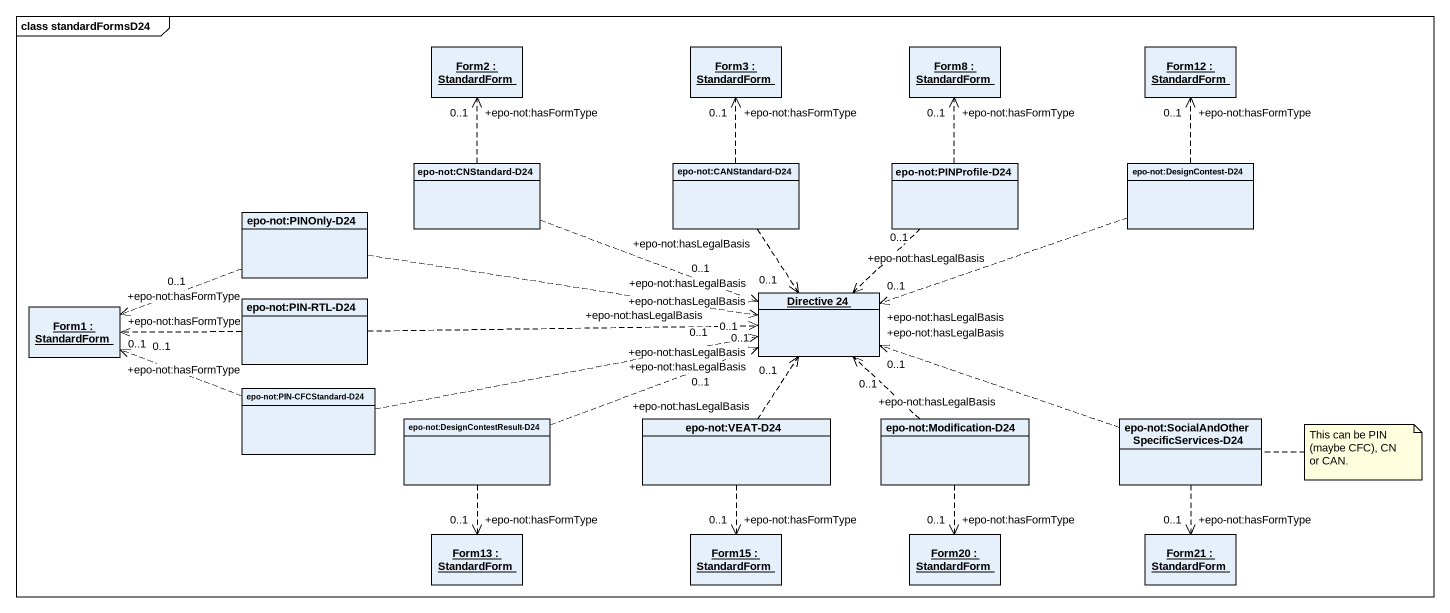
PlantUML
@startuml
mainframe class standardFormsD24
hide circle
hide empty members
object "Form2 : StandardForm" as Form2
object "Form3 : StandardForm" as Form3
object "Form8 : StandardForm" as Form8
object "Form12 : StandardForm" as Form12
class "epo-not:CNStandard-D24" as epo_not_CNStandard_D24
class "epo-not:CANStandard-D24" as epo_not_CANStandard_D24
class "epo-not:PINProfile-D24" as epo_not_PINProfile_D24
class "epo-not:DesignContest-D24" as epo_not_DesignContest_D24
class "epo-not:PINOnly-D24" as epo_not_PINOnly_D24
object "Directive 24" as Directive_24
object "Form1 : StandardForm" as Form1
class "epo-not:PIN-RTL-D24" as epo_not_PIN_RTL_D24
class "epo-not:PIN-CFCStandard-D24" as epo_not_PIN_CFCStandard_D24
class "epo-not:DesignContestResult-D24" as epo_not_DesignContestResult
class "epo-not:VEAT-D24" as epo_not_VEAT_D24
class "epo-not:Modification-D24" as epo_not_Modification_D24
class "epo-not:SocialAndOtherSpecificServices-D24" as epo_not_SocialAndOtherSpecif
object "Form13 : StandardForm" as Form13
object "Form15 : StandardForm" as Form15
object "Form20 : StandardForm" as Form20
object "Form21 : StandardForm" as Form21
epo_not_CNStandard_D24 .up.> "+epo-not:hasFormType\n0..1" Form2
epo_not_CNStandard_D24 .right.> "+epo-not:hasLegalBasis\n0..1" Directive_24
epo_not_CANStandard_D24 .up.> "+epo-not:hasFormType\n0..1" Form3
epo_not_CANStandard_D24 ..> "+epo-not:hasLegalBasis\n0..1" Directive_24
epo_not_PINProfile_D24 .up.> "+epo-not:hasFormType\n0..1" Form8
epo_not_PINProfile_D24 ..> "+epo-not:hasLegalBasis\n0..1" Directive_24
epo_not_DesignContest_D24 .up.> "+epo-not:hasFormType\n0..1" Form12
epo_not_DesignContest_D24 .left.> "+epo-not:hasLegalBasis\n0..1" Directive_24
epo_not_PINOnly_D24 .right.> "+epo-not:hasLegalBasis\n0..1" Directive_24
epo_not_PINOnly_D24 .left.> "+epo-not:hasFormType\n0..1" Form1
epo_not_PIN_RTL_D24 .right.> "+epo-not:hasLegalBasis\n0..1" Directive_24
epo_not_PIN_RTL_D24 .left.> "+epo-not:hasFormType\n0..1" Form1
epo_not_PIN_CFCStandard_D24 .right.> "+epo-not:hasLegalBasis\n0..1" Directive_24
epo_not_PIN_CFCStandard_D24 .left.> "+epo-not:hasFormType\n0..1" Form1
epo_not_DesignContestResult .right.> "+epo-not:hasLegalBasis\n0..1" Directive_24
epo_not_DesignContestResult ..> "+epo-not:hasFormType\n0..1" Form13
epo_not_VEAT_D24 .up.> "+epo-not:hasLegalBasis\n0..1" Directive_24
epo_not_VEAT_D24 ..> "+epo-not:hasFormType\n0..1" Form15
epo_not_Modification_D24 .up.> "+epo-not:hasLegalBasis\n0..1" Directive_24
epo_not_Modification_D24 ..> "+epo-not:hasFormType\n0..1" Form20
epo_not_SocialAndOtherSpecif .left.> "+epo-not:hasLegalBasis\n0..1" Directive_24
epo_not_SocialAndOtherSpecif ..> "+epo-not:hasFormType\n0..1" Form21
note right of epo_not_SocialAndOtherSpecif : This can be PIN (maybe CFC), CN or CAN.
@enduml
